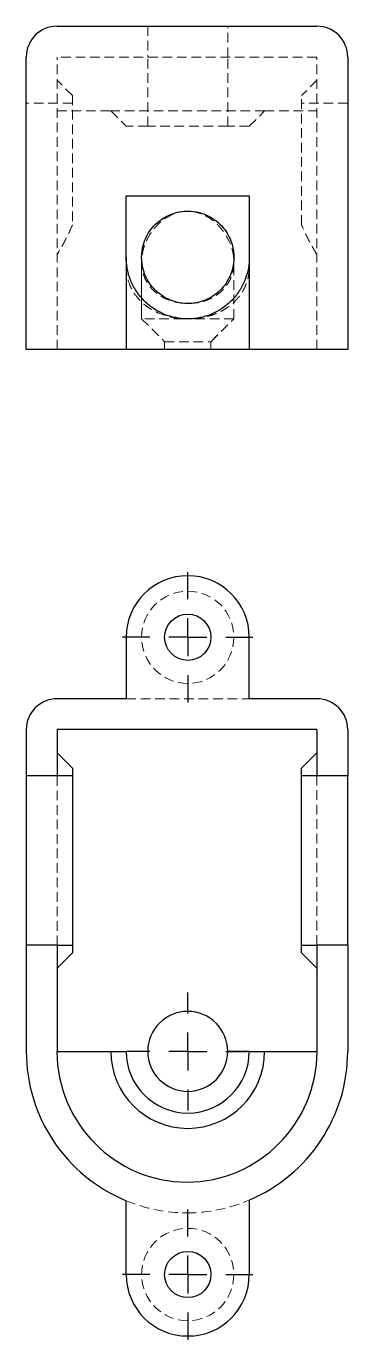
# Model space of a CAD drawing. Header units: millimetres. Extents: x 62 to 244, y 7 to 179.
# Drawn here: x 61.8 to 104.2, y 6.5 to 179.3 of the extents above.
import ezdxf

# ---------------------------------------------------------------- set-up
doc = ezdxf.new("R2010")
doc.units = ezdxf.units.MM
doc.linetypes.add('HIDDEN', pattern=[1.905, 1.27, -0.635])
doc.layers.add('10', color=7, linetype='Continuous')

# ---------------------------------------------------------------- blocks, each defined once
blk = doc.blocks.new('SW_CENTERMARKSYMBOL_0')
at = {"layer": '10', "color": 0}
for p, q in [((0, 5), (0, 8.57)), ((0, 0), (0, 2.5)), ((-5, 0), (-8.57, 0)), ((0, 0), (-2.5, 0)), ((0, 0), (0, -2.5)), ((0, 0), (2.5, 0)), ((5, 0), (8.57, 0)), ((0, -5), (0, -8.57))]:
    blk.add_line(p, q, dxfattribs=at)
blk = doc.blocks.new('SW_CENTERMARKSYMBOL_1')
at = {"layer": '10', "color": 0}
for p, q in [((0, 5), (0, 8.57)), ((0, 0), (0, 2.5)), ((-5, 0), (-8.57, 0)), ((0, 0), (-2.5, 0)), ((0, 0), (0, -2.5)), ((0, 0), (2.5, 0)), ((5, 0), (8.57, 0)), ((0, -5), (0, -8.57))]:
    blk.add_line(p, q, dxfattribs=at)
blk = doc.blocks.new('SW_CENTERMARKSYMBOL_2')
at = {"layer": '10', "color": 0}
for p, q in [((0, 5), (0, 7.76)), ((0, 0), (0, 2.5)), ((-5, 0), (-7.76, 0)), ((0, 0), (-2.5, 0)), ((0, 0), (0, -2.5)), ((0, 0), (2.5, 0)), ((5, 0), (7.76, 0)), ((0, -5), (0, -7.76))]:
    blk.add_line(p, q, dxfattribs=at)

msp = doc.modelspace()

# ---------------------------------------------------------------- linework, layer by layer
at = {"color": 7, "linetype": 'Continuous', "lineweight": 25}
for p, q in [((65.9, 179.25), (100.1, 179.25)), ((61.85, 136.75), (61.85, 175.21)), ((104.15, 175.21), (104.15, 136.75)), ((75, 148.87), (75, 156.97)), ((75, 156.97), (91.2, 156.97)), ((91.2, 156.97), (91.2, 148.87)), ((75, 148.87), (75, 136.75)), ((91.2, 148.87), (91.2, 136.75)), ((83.67, 140.79), (82.53, 140.79)), ((65.9, 136.75), (61.85, 136.75)), ((75, 136.75), (65.9, 136.75)), ((91.2, 136.75), (75, 136.75)), ((100.1, 136.75), (91.2, 136.75)), ((104.15, 136.75), (100.1, 136.75)), ((75, 98.9), (75, 90.81)), ((91.2, 90.81), (91.2, 98.9)), ((75, 90.81), (65.9, 90.81)), ((100.1, 90.81), (91.2, 90.81)), ((61.85, 86.76), (61.85, 80.68)), ((100.1, 86.76), (65.9, 86.76)), ((65.9, 86.76), (65.9, 80.68)), ((100.1, 86.76), (100.1, 80.68)), ((104.15, 86.76), (104.15, 80.68)), ((67.92, 81.69), (65.9, 83.72)), ((100.1, 83.72), (98.08, 81.69)), ((67.92, 81.69), (67.92, 80.68)), ((98.08, 80.68), (98.08, 81.69)), ((65.9, 80.68), (61.85, 80.68)), ((61.85, 80.68), (61.85, 58.41)), ((67.92, 80.68), (67.92, 58.41)), ((98.08, 58.41), (98.08, 80.68)), ((104.15, 80.68), (100.1, 80.68)), ((104.15, 58.41), (104.15, 80.68)), ((65.9, 58.41), (61.85, 58.41)), ((61.85, 58.41), (61.85, 44.45)), ((65.9, 58.41), (65.9, 44.45)), ((65.9, 55.38), (67.92, 57.4)), ((67.92, 58.41), (67.92, 57.4)), ((98.08, 57.4), (98.08, 58.41)), ((98.08, 57.4), (100.1, 55.38)), ((100.1, 58.41), (100.1, 44.45)), ((104.15, 58.41), (100.1, 58.41)), ((104.15, 58.41), (104.15, 44.45)), ((65.9, 44.44), (72.98, 44.44)), ((72.98, 44.44), (75, 44.44)), ((77.84, 44.44), (75, 44.44)), ((91.2, 44.44), (88.36, 44.44)), ((91.2, 44.44), (93.22, 44.44)), ((93.22, 44.44), (100.1, 44.44)), ((75, 15.1), (75, 24.8)), ((91.19, 24.88), (91.19, 15.1))]:
    msp.add_line(p, q, dxfattribs=at)
at = {"color": 7, "linetype": 'HIDDEN', "lineweight": 18}
for p, q in [((77.84, 179.25), (77.84, 175.21)), ((88.36, 175.21), (88.36, 179.25)), ((100.1, 175.21), (65.9, 175.21)), ((65.9, 136.75), (65.9, 175.21)), ((77.84, 166.1), (77.84, 175.21)), ((88.36, 166.1), (88.36, 175.21)), ((100.1, 136.75), (100.1, 175.21)), ((67.92, 170.15), (65.9, 172.17)), ((100.1, 172.17), (98.08, 170.15)), ((67.92, 170.15), (67.92, 153.15)), ((98.08, 153.15), (98.08, 170.15)), ((67.92, 169.13), (61.85, 169.13)), ((65.9, 168.12), (72.98, 168.12)), ((72.98, 168.12), (75, 166.1)), ((93.22, 168.12), (72.98, 168.12)), ((91.2, 166.1), (93.22, 168.12)), ((93.22, 168.12), (100.1, 168.12)), ((104.15, 169.13), (98.08, 169.13)), ((77.84, 166.1), (75, 166.1)), ((88.36, 166.1), (77.84, 166.1)), ((91.2, 166.1), (88.36, 166.1)), ((75, 156.97), (75, 136.75)), ((91.19, 156.97), (91.19, 136.75)), ((83.06, 154.94), (83, 154.94)), ((77.03, 148.87), (77.03, 140.79)), ((89.17, 140.79), (89.17, 148.87)), ((77.03, 148.25), (77.03, 140.79)), ((89.17, 140.79), (89.17, 148.21)), ((83, 142.8), (83.06, 142.8)), ((82.53, 140.79), (77.03, 140.79)), ((77.03, 140.79), (77.03, 140.79)), ((77.03, 140.79), (80.06, 137.76)), ((77.03, 140.79), (80.06, 137.76)), ((89.17, 140.79), (83.67, 140.79)), ((86.13, 137.76), (89.17, 140.79)), ((86.14, 137.76), (89.17, 140.79)), ((80.06, 137.76), (86.14, 137.76)), ((80.06, 137.76), (80.06, 137.76)), ((80.06, 137.76), (80.06, 136.75)), ((80.06, 137.76), (80.06, 136.75)), ((86.13, 136.75), (86.13, 137.76)), ((86.14, 136.75), (86.14, 137.76)), ((83.67, 106.98), (82.53, 106.98)), ((75, 90.81), (91.2, 90.81)), ((65.9, 58.41), (65.9, 80.68)), ((100.1, 80.68), (100.1, 58.41))]:
    msp.add_line(p, q, dxfattribs=at)
for centre in [(83.1, 98.9), (83.1, 15.1)]:
    msp.add_circle(centre, 6.07, dxfattribs=at)
at = {"color": 7, "linetype": 'Continuous', "lineweight": 25}
for centre in [(83.1, 98.9), (83.1, 15.1)]:
    msp.add_circle(centre, 3.04, dxfattribs=at)
for centre, radius, start, end in [((65.9, 175.21), 4.05, 90, 180), ((100.1, 175.21), 4.05, 0, 90), ((83.1, 98.9), 8.1, 0, 180), ((65.9, 86.76), 4.05, 90, 180), ((100.1, 86.76), 4.05, 0, 90), ((83.1, 44.44), 5.26, 0, 180), ((83.1, 44.45), 21.25, 180, 247.5982), ((83.1, 44.45), 17.21, 180, 269.663), ((83.1, 44.44), 10.12, 180, 0), ((83.1, 44.44), 8.1, 180, 0), ((83.1, 44.44), 5.26, 180, 0), ((82.9, 44.45), 17.21, 270.337, 0), ((82.9, 44.45), 21.25, 292.975, 0), ((83.1, 15.1), 8.1, 180, 0)]:
    msp.add_arc(centre, radius, start, end, dxfattribs=at)
at = {"color": 7, "linetype": 'HIDDEN', "lineweight": 18}
for centre, radius, start, end in [((83.1, 44.45), 21.25, 247.5982, 269.7272), ((82.9, 44.45), 21.25, 270.2728, 292.975), ((83.1, 44.45), 37.43, 269.0254, 269.8451), ((82.9, 44.45), 37.43, 270.1549, 271.3743)]:
    msp.add_arc(centre, radius, start, end, dxfattribs=at)
for points, knots in [([(83, 154.94), (82.51, 154.93), (82.05, 154.85), (81.38, 154.64), (81.16, 154.55), (80.75, 154.36), (80.55, 154.25), (80.18, 154.02), (80, 153.9), (79.66, 153.64), (79.5, 153.5), (79.04, 153.08), (78.77, 152.78), (78.29, 152.15), (78.08, 151.83), (77.72, 151.18), (77.57, 150.85), (77.32, 150.18), (77.22, 149.84), (77.09, 149.16), (77.04, 148.82), (77.02, 148.15), (77.03, 147.81), (77.12, 147.15), (77.2, 146.83), (77.41, 146.2), (77.55, 145.89), (77.9, 145.29), (78.11, 145.01), (78.48, 144.6), (78.62, 144.47), (78.9, 144.22), (79.05, 144.1), (79.38, 143.87), (79.55, 143.76), (79.91, 143.55), (80.1, 143.46), (80.7, 143.2), (81.12, 143.06), (82.04, 142.86), (82.51, 142.81), (83, 142.8)], [0, 0, 0, 0, 0.0625, 0.0625, 0.09375, 0.09375, 0.125, 0.125, 0.15625, 0.15625, 0.1875, 0.1875, 0.25, 0.25, 0.3125, 0.3125, 0.375, 0.375, 0.4375, 0.4375, 0.5, 0.5, 0.5625, 0.5625, 0.625, 0.625, 0.6875, 0.6875, 0.75, 0.75, 0.78125, 0.78125, 0.8125, 0.8125, 0.84375, 0.84375, 0.875, 0.875, 0.9375, 0.9375, 1, 1, 1, 1]), ([(83.22, 142.81), (83.42, 142.81), (83.91, 142.82), (84.66, 142.94), (85.44, 143.16), (86.16, 143.46), (86.82, 143.83), (87.5, 144.34), (88.14, 145.02), (88.71, 145.93), (89.09, 147), (89.22, 148.26), (89.06, 149.63), (88.6, 150.96), (87.91, 152.15), (87.18, 153.04), (86.39, 153.75), (85.69, 154.22), (84.97, 154.58), (84.33, 154.79), (83.91, 154.86), (83.73, 154.89)], [0, 0, 0, 0, 0.027307, 0.065522, 0.102512, 0.140462, 0.179956, 0.220246, 0.28006, 0.34159, 0.417839, 0.496184, 0.585397, 0.677201, 0.746718, 0.817882, 0.862481, 0.907994, 0.941903, 0.976658, 1, 1, 1, 1]), ([(67.92, 153.15), (67.65, 152.46), (67.33, 151.8), (66.65, 150.5), (66.28, 149.86), (65.9, 149.23)], [0, 0, 0, 0, 0.5, 0.5, 1, 1, 1, 1]), ([(100.1, 149.23), (99.72, 149.86), (99.35, 150.5), (98.67, 151.8), (98.35, 152.46), (98.08, 153.15)], [0, 0, 0, 0, 0.5, 0.5, 1, 1, 1, 1]), ([(75, 147.77), (75, 146.95), (75.13, 146.15), (75.5, 145.19), (75.58, 145), (75.76, 144.63), (75.86, 144.44), (76.2, 143.91), (76.46, 143.56), (76.93, 143.08), (77.1, 142.92), (77.45, 142.61), (77.64, 142.47), (78.04, 142.19), (78.25, 142.06), (78.69, 141.81), (78.92, 141.69), (79.65, 141.37), (80.17, 141.19), (81, 140.99), (81.29, 140.93), (81.87, 140.84), (82.17, 140.81), (82.46, 140.79)], [0, 0, 0, 0, 0.25, 0.25, 0.3125, 0.3125, 0.375, 0.375, 0.5, 0.5, 0.5625, 0.5625, 0.625, 0.625, 0.6875, 0.6875, 0.75, 0.75, 0.875, 0.875, 0.9375, 0.9375, 1, 1, 1, 1]), ([(83.8, 140.79), (84.39, 140.83), (84.96, 140.92), (85.78, 141.12), (86.05, 141.19), (86.57, 141.37), (86.82, 141.47), (87.3, 141.68), (87.53, 141.8), (87.97, 142.04), (88.18, 142.18), (88.78, 142.59), (89.13, 142.89), (89.74, 143.54), (90.01, 143.88), (90.45, 144.59), (90.63, 144.96), (90.92, 145.72), (91.02, 146.11), (91.16, 146.91), (91.19, 147.31), (91.19, 147.72)], [0, 0, 0, 0, 0.125, 0.125, 0.1875, 0.1875, 0.25, 0.25, 0.3125, 0.3125, 0.375, 0.375, 0.5, 0.5, 0.625, 0.625, 0.75, 0.75, 0.875, 0.875, 1, 1, 1, 1])]:
    msp.add_open_spline(points, degree=3, knots=knots, dxfattribs=at)
at = {"color": 7, "linetype": 'Continuous', "lineweight": 25}
for points, knots in [([(77.03, 148.87), (77.03, 149.38), (77.09, 149.95), (77.36, 150.88), (77.48, 151.2), (77.8, 151.86), (78, 152.19), (78.49, 152.84), (78.77, 153.15), (79.44, 153.74), (79.82, 154), (80.66, 154.45), (81.12, 154.63), (82.09, 154.88), (82.6, 154.94), (83.61, 154.94), (84.11, 154.88), (85.08, 154.63), (85.54, 154.45), (86.38, 154), (86.76, 153.74), (87.43, 153.15), (87.72, 152.84), (88.2, 152.19), (88.4, 151.86), (88.72, 151.2), (88.84, 150.88), (89.11, 149.95), (89.17, 149.38), (89.17, 148.87)], [0, 0, 0, 0, 0.125, 0.125, 0.1875, 0.1875, 0.25, 0.25, 0.3125, 0.3125, 0.375, 0.375, 0.4375, 0.4375, 0.5, 0.5, 0.5625, 0.5625, 0.625, 0.625, 0.6875, 0.6875, 0.75, 0.75, 0.8125, 0.8125, 0.875, 0.875, 1, 1, 1, 1]), ([(82.53, 140.79), (82.07, 140.83), (81.6, 140.9), (80.65, 141.14), (80.17, 141.3), (79.25, 141.73), (78.79, 141.99), (77.94, 142.61), (77.54, 142.96), (76.81, 143.74), (76.49, 144.16), (75.94, 145.06), (75.71, 145.53), (75.35, 146.49), (75.21, 146.97), (75.04, 147.94), (75, 148.41), (75, 148.87)], [0, 0, 0, 0, 0.125, 0.125, 0.25, 0.25, 0.375, 0.375, 0.5, 0.5, 0.625, 0.625, 0.75, 0.75, 0.875, 0.875, 1, 1, 1, 1]), ([(89.17, 148.87), (89.17, 148.36), (89.11, 147.79), (88.84, 146.86), (88.72, 146.54), (88.4, 145.88), (88.2, 145.55), (87.72, 144.9), (87.43, 144.59), (86.76, 144), (86.38, 143.74), (85.54, 143.29), (85.08, 143.11), (84.11, 142.86), (83.61, 142.8), (82.6, 142.8), (82.09, 142.86), (81.12, 143.11), (80.66, 143.29), (79.82, 143.74), (79.44, 144), (78.77, 144.59), (78.49, 144.9), (78, 145.55), (77.8, 145.88), (77.48, 146.54), (77.36, 146.86), (77.09, 147.79), (77.03, 148.36), (77.03, 148.87)], [0, 0, 0, 0, 0.125, 0.125, 0.1875, 0.1875, 0.25, 0.25, 0.3125, 0.3125, 0.375, 0.375, 0.4375, 0.4375, 0.5, 0.5, 0.5625, 0.5625, 0.625, 0.625, 0.6875, 0.6875, 0.75, 0.75, 0.8125, 0.8125, 0.875, 0.875, 1, 1, 1, 1]), ([(91.2, 148.87), (91.2, 148.41), (91.16, 147.94), (90.99, 146.97), (90.86, 146.49), (90.49, 145.53), (90.26, 145.06), (89.71, 144.16), (89.39, 143.74), (88.66, 142.96), (88.26, 142.61), (87.41, 141.99), (86.96, 141.73), (86.03, 141.3), (85.55, 141.14), (84.6, 140.9), (84.13, 140.83), (83.67, 140.79)], [0, 0, 0, 0, 0.125, 0.125, 0.25, 0.25, 0.375, 0.375, 0.5, 0.5, 0.625, 0.625, 0.75, 0.75, 0.875, 0.875, 1, 1, 1, 1]), ([(67.92, 80.68), (67.65, 80.68), (67.33, 80.68), (66.65, 80.68), (66.28, 80.68), (65.9, 80.68)], [0, 0, 0, 0, 0.5, 0.5, 1, 1, 1, 1]), ([(100.1, 80.68), (99.72, 80.68), (99.35, 80.68), (98.67, 80.68), (98.35, 80.68), (98.08, 80.68)], [0, 0, 0, 0, 0.5, 0.5, 1, 1, 1, 1]), ([(65.9, 58.41), (66.28, 58.41), (66.65, 58.41), (67.33, 58.41), (67.65, 58.41), (67.92, 58.41)], [0, 0, 0, 0, 0.5, 0.5, 1, 1, 1, 1]), ([(98.08, 58.41), (98.35, 58.41), (98.67, 58.41), (99.35, 58.41), (99.72, 58.41), (100.1, 58.41)], [0, 0, 0, 0, 0.5, 0.5, 1, 1, 1, 1])]:
    msp.add_open_spline(points, degree=3, knots=knots, dxfattribs=at)

# ---------------------------------------------------------------- block references
at = {"layer": '10'}
for name, p in [('SW_CENTERMARKSYMBOL_1', (83.1, 98.9)), ('SW_CENTERMARKSYMBOL_2', (83.1, 44.44)), ('SW_CENTERMARKSYMBOL_0', (83.1, 15.1))]:
    msp.add_blockref(name, p, dxfattribs=at)

doc.saveas('drawing.dxf')
